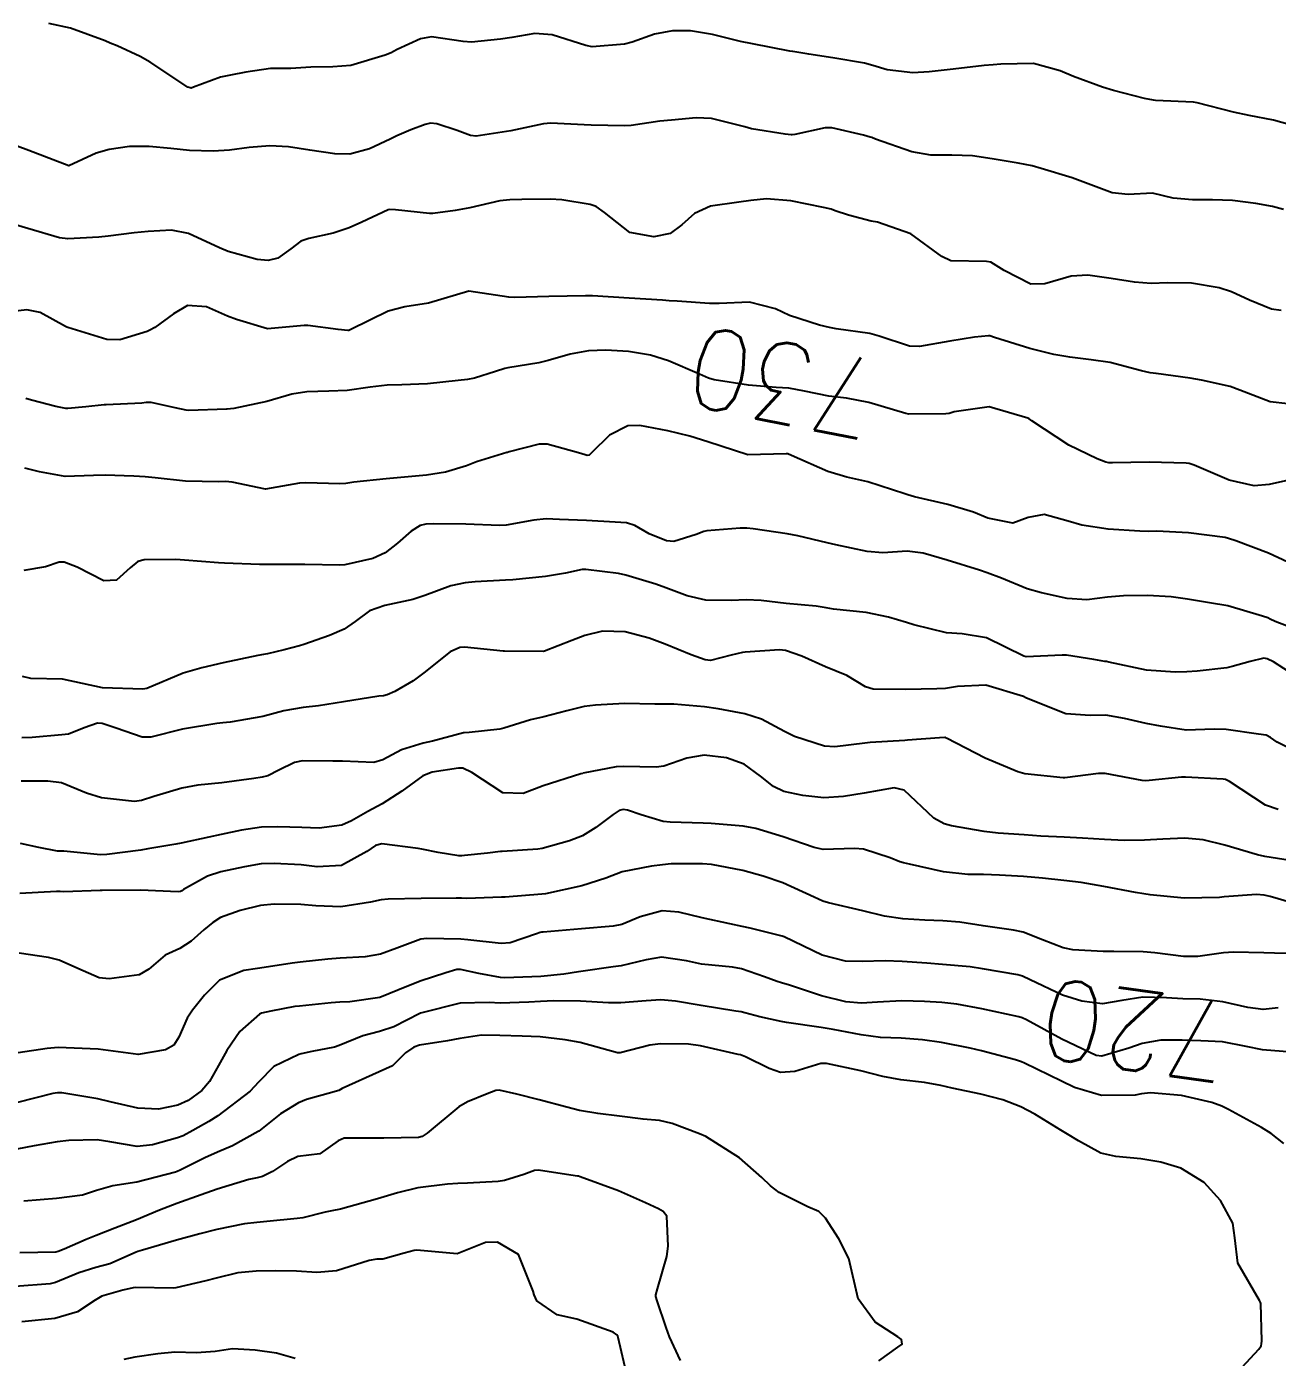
# Model space of a CAD drawing. Header units: metres. Extents: x 298520 to 308411, y 7433745 to 7450750.
# Drawn here: x 305085.5 to 305147.9, y 7438392.5 to 7438458.9 of the extents above; entities that cross this region are included whole.
import ezdxf
from ezdxf.enums import TextEntityAlignment as Align

# ---------------------------------------------------------------- set-up
doc = ezdxf.new("R2010")
doc.units = ezdxf.units.M
doc.header["$LTSCALE"] = 10
for name, color, linetype in [('Cotas', 45, 'Continuous'), ('Curvas de Nivel 1m', 11, 'Continuous'), ('Curvas de Nivel 5m', 15, 'Continuous')]:
    doc.layers.add(name, color=color, linetype=linetype)
doc.styles.add('Style-STANDARD', font='STANDARD.shx')

msp = doc.modelspace()

# ---------------------------------------------------------------- linework, layer by layer
at = {"layer": 'Curvas de Nivel 1m', "flags": 128}
for points, elevation in [([(305149.024, 7438453.814), (305147.668, 7438454.18), (305146.455, 7438454.428), (305145.673, 7438454.591), (305143.864, 7438455.054), (305143.681, 7438455.083), (305141.776, 7438455.174), (305141.682, 7438455.185), (305141.228, 7438455.275), (305139.687, 7438455.675), (305139.144, 7438455.84), (305137.694, 7438456.37), (305137.03, 7438456.654), (305135.7, 7438457.007), (305134.076, 7438456.98), (305133.699, 7438456.952), (305133.242, 7438456.911), (305131.696, 7438456.73), (305130.5, 7438456.597), (305129.694, 7438456.555), (305128.416, 7438456.703), (305127.698, 7438456.907), (305127.285, 7438457.023), (305125.701, 7438457.299), (305124.506, 7438457.472), (305123.705, 7438457.603), (305123.558, 7438457.629), (305121.71, 7438457.987), (305121.11, 7438458.117), (305119.717, 7438458.466), (305118.618, 7438458.642), (305117.719, 7438458.633), (305116.813, 7438458.467), (305115.71, 7438458.077), (305115.319, 7438457.973), (305113.707, 7438457.851), (305113.406, 7438457.906), (305111.715, 7438458.446), (305110.849, 7438458.506), (305109.713, 7438458.312), (305109.141, 7438458.226), (305107.709, 7438458.075), (305107.282, 7438458.104), (305105.712, 7438458.337), (305105.168, 7438458.248), (305103.999, 7438457.717), (305103.815, 7438457.605), (305103.701, 7438457.541), (305103.407, 7438457.431), (305101.695, 7438456.916), (305100.793, 7438456.853), (305099.693, 7438456.824), (305098.705, 7438456.768), (305097.693, 7438456.762), (305096.464, 7438456.581), (305095.689, 7438456.423), (305095.188, 7438456.325), (305093.857, 7438455.838), (305093.732, 7438455.79), (305093.682, 7438455.793), (305093.566, 7438455.841), (305091.695, 7438457.08), (305091.194, 7438457.364), (305090.039, 7438457.885), (305089.705, 7438458.033), (305089.454, 7438458.145), (305087.716, 7438458.775), (305086.642, 7438459.003)], 734), ([(305148.164, 7438449.737), (305147.62, 7438449.881), (305146.789, 7438450.041), (305145.622, 7438450.177), (305144.629, 7438450.224), (305143.623, 7438450.213), (305142.67, 7438450.301), (305141.626, 7438450.546), (305140.418, 7438450.49), (305139.626, 7438450.56), (305137.633, 7438451.31), (305136.084, 7438451.78), (305135.639, 7438451.904), (305134.935, 7438452.052), (305133.642, 7438452.268), (305132.673, 7438452.405), (305131.643, 7438452.439), (305130.595, 7438452.449), (305129.645, 7438452.613), (305127.837, 7438453.243), (305127.652, 7438453.318), (305127.567, 7438453.347), (305127.231, 7438453.436), (305125.658, 7438453.8), (305125.319, 7438453.802), (305123.819, 7438453.478), (305123.678, 7438453.454), (305123.653, 7438453.451), (305123.624, 7438453.452), (305123.335, 7438453.485), (305121.657, 7438453.764), (305121.316, 7438453.856), (305119.664, 7438454.278), (305118.9, 7438454.302), (305117.663, 7438454.193), (305117.088, 7438454.133), (305115.658, 7438453.929), (305115.333, 7438453.908), (305113.658, 7438453.937), (305113.313, 7438453.95), (305111.659, 7438454.038), (305111.282, 7438454.01), (305109.663, 7438453.65), (305107.936, 7438453.39), (305107.659, 7438453.43), (305106.983, 7438453.68), (305105.981, 7438454.01), (305105.666, 7438454.035), (305105.389, 7438453.979), (305104.674, 7438453.71), (305103.974, 7438453.401), (305103.656, 7438453.249), (305102.621, 7438452.763), (305101.644, 7438452.498), (305100.895, 7438452.507), (305099.647, 7438452.691), (305098.578, 7438452.852), (305097.65, 7438452.91), (305096.631, 7438452.823), (305095.646, 7438452.699), (305094.832, 7438452.642), (305093.645, 7438452.669), (305092.728, 7438452.768), (305091.648, 7438452.874), (305090.655, 7438452.868), (305089.645, 7438452.726), (305088.993, 7438452.547), (305087.633, 7438451.91), (305085.644, 7438452.682), (305084.487, 7438453.115)], 733), ([(305148.051, 7438444.697), (305147.556, 7438444.771), (305146.473, 7438445.211), (305145.567, 7438445.638), (305144.96, 7438445.835), (305143.571, 7438446.063), (305142.387, 7438446.074), (305141.571, 7438446.044), (305140.739, 7438446.111), (305139.573, 7438446.294), (305138.416, 7438446.46), (305137.574, 7438446.407), (305136.266, 7438446.025), (305135.57, 7438446.012), (305134.237, 7438446.693), (305133.58, 7438447.112), (305133.369, 7438447.151), (305131.581, 7438447.179), (305131.145, 7438447.394), (305129.6, 7438448.516), (305127.935, 7438449.099), (305127.609, 7438449.16), (305126.48, 7438449.447), (305125.83, 7438449.672), (305125.616, 7438449.75), (305125.239, 7438449.842), (305123.62, 7438450.161), (305122.397, 7438450.275), (305121.62, 7438450.188), (305121.026, 7438450.108), (305119.617, 7438449.897), (305118.806, 7438449.538), (305118.18, 7438448.969), (305117.598, 7438448.547), (305116.79, 7438448.367), (305115.598, 7438448.586), (305114.323, 7438449.593), (305113.912, 7438449.893), (305113.617, 7438449.981), (305112.207, 7438450.209), (305111.619, 7438450.251), (305110.215, 7438450.241), (305109.619, 7438450.22), (305109.106, 7438450.167), (305107.614, 7438449.82), (305106.894, 7438449.681), (305105.773, 7438449.535), (305105.61, 7438449.534), (305103.922, 7438449.717), (305103.613, 7438449.736), (305103.543, 7438449.721), (305102.244, 7438449.1), (305101.599, 7438448.818), (305100.804, 7438448.549), (305099.591, 7438448.293), (305099.197, 7438448.165), (305098.698, 7438447.779), (305098.049, 7438447.315), (305097.577, 7438447.192), (305097.026, 7438447.247), (305095.581, 7438447.637), (305095.138, 7438447.824), (305093.593, 7438448.544), (305092.747, 7438448.697), (305091.595, 7438448.64), (305090.899, 7438448.565), (305089.591, 7438448.402), (305089.13, 7438448.354), (305087.588, 7438448.276), (305087.175, 7438448.33), (305085.596, 7438448.782), (305084.41, 7438449.143)], 732), ([(305148.369, 7438440.054), (305147.502, 7438440.148), (305145.991, 7438440.733), (305145.51, 7438440.91), (305144.083, 7438441.234), (305143.514, 7438441.325), (305141.81, 7438441.559), (305141.516, 7438441.602), (305141.091, 7438441.701), (305139.521, 7438442.109), (305138.578, 7438442.244), (305137.523, 7438442.368), (305136.718, 7438442.515), (305135.528, 7438442.801), (305133.764, 7438443.358), (305133.534, 7438443.432), (305133.454, 7438443.442), (305132.759, 7438443.372), (305131.531, 7438443.177), (305130.032, 7438442.901), (305129.528, 7438442.93), (305128.012, 7438443.425), (305127.544, 7438443.558), (305125.871, 7438443.78), (305125.547, 7438443.847), (305125.037, 7438443.976), (305123.553, 7438444.459), (305122.849, 7438444.784), (305121.559, 7438445.113), (305120.041, 7438445.042), (305119.558, 7438445.044), (305117.945, 7438445.16), (305117.559, 7438445.18), (305117.213, 7438445.209), (305115.56, 7438445.31), (305113.734, 7438445.425), (305113.561, 7438445.428), (305113.387, 7438445.428), (305111.561, 7438445.403), (305109.853, 7438445.354), (305109.56, 7438445.371), (305107.563, 7438445.67), (305105.557, 7438445.073), (305104.387, 7438444.88), (305103.552, 7438444.671), (305101.689, 7438443.748), (305101.59, 7438443.702), (305101.542, 7438443.697), (305101.05, 7438443.755), (305099.545, 7438443.955), (305099.362, 7438443.954), (305097.543, 7438443.79), (305095.99, 7438444.256), (305095.549, 7438444.426), (305094.502, 7438444.882), (305093.554, 7438444.955), (305092.854, 7438444.543), (305091.919, 7438443.856), (305091.682, 7438443.717), (305091.54, 7438443.657), (305090.186, 7438443.231), (305089.533, 7438443.249), (305087.596, 7438443.855), (305087.542, 7438443.875), (305087.471, 7438443.911), (305086.214, 7438444.594), (305085.551, 7438444.728), (305084.841, 7438444.656)], 731), ([(305148.374, 7438432.157), (305147.407, 7438432.609), (305145.78, 7438433.216), (305145.424, 7438433.342), (305145.263, 7438433.383), (305143.427, 7438433.614), (305141.858, 7438433.694), (305141.427, 7438433.69), (305141.007, 7438433.695), (305139.428, 7438433.806), (305138.116, 7438433.996), (305137.432, 7438434.193), (305136.233, 7438434.534), (305135.433, 7438434.39), (305134.675, 7438434.103), (305133.433, 7438434.351), (305132.722, 7438434.657), (305131.439, 7438435.027), (305129.768, 7438435.407), (305129.444, 7438435.505), (305129.292, 7438435.564), (305127.45, 7438436.165), (305126.408, 7438436.401), (305125.455, 7438436.674), (305123.648, 7438437.478), (305123.464, 7438437.55), (305123.386, 7438437.559), (305121.463, 7438437.51), (305119.472, 7438438.153), (305118.578, 7438438.437), (305117.48, 7438438.709), (305116.088, 7438438.967), (305115.483, 7438438.948), (305114.579, 7438438.486), (305113.681, 7438437.598), (305113.563, 7438437.497), (305113.462, 7438437.48), (305113.362, 7438437.502), (305113.037, 7438437.606), (305111.469, 7438438.034), (305111.066, 7438438.037), (305109.573, 7438437.649), (305109.487, 7438437.625), (305109.463, 7438437.62), (305107.957, 7438437.165), (305107.456, 7438436.964), (305106.403, 7438436.636), (305105.451, 7438436.5), (305104.733, 7438436.424), (305103.449, 7438436.306), (305101.841, 7438436.138), (305101.446, 7438436.077), (305101.137, 7438436.063), (305099.446, 7438436.118), (305099.132, 7438436.088), (305097.443, 7438435.79), (305095.777, 7438436.146), (305095.446, 7438436.171), (305095.108, 7438436.161), (305093.446, 7438436.192), (305091.946, 7438436.36), (305091.448, 7438436.414), (305090.883, 7438436.441), (305089.449, 7438436.489), (305088.871, 7438436.473), (305087.448, 7438436.427), (305086.173, 7438436.652), (305085.452, 7438436.85)], 729), ([(305149.364, 7438428.58), (305147.743, 7438429.194), (305147.493, 7438429.317), (305147.375, 7438429.376), (305147.107, 7438429.471), (305145.38, 7438429.976), (305144.475, 7438430.136), (305143.384, 7438430.314), (305142.561, 7438430.428), (305141.385, 7438430.49), (305140.189, 7438430.478), (305139.384, 7438430.406), (305138.364, 7438430.287), (305137.383, 7438430.34), (305136.095, 7438430.624), (305135.388, 7438430.834), (305134.118, 7438431.353), (305133.397, 7438431.628), (305133.012, 7438431.752), (305131.406, 7438432.254), (305130.201, 7438432.612), (305129.412, 7438432.709), (305128.204, 7438432.629), (305127.412, 7438432.682), (305125.849, 7438433.021), (305125.418, 7438433.126), (305123.959, 7438433.475), (305123.424, 7438433.571), (305121.73, 7438433.81), (305121.426, 7438433.849), (305121.084, 7438433.856), (305119.425, 7438433.713), (305119.274, 7438433.682), (305118.899, 7438433.535), (305117.779, 7438433.185), (305117.418, 7438433.219), (305116.549, 7438433.563), (305115.837, 7438433.983), (305115.428, 7438434.113), (305114.858, 7438434.157), (305113.429, 7438434.228), (305112.093, 7438434.283), (305111.43, 7438434.324), (305110.814, 7438434.251), (305109.426, 7438433.996), (305109.095, 7438433.985), (305107.427, 7438434.049), (305105.793, 7438434.061), (305105.426, 7438434.047), (305105.142, 7438433.986), (305104.699, 7438433.707), (305104.022, 7438433.106), (305103.406, 7438432.625), (305102.793, 7438432.338), (305101.397, 7438432.022), (305101.148, 7438432.001), (305099.397, 7438432.04), (305099.131, 7438432.039), (305097.397, 7438432.04), (305097.143, 7438432.048), (305095.397, 7438432.114), (305095.093, 7438432.127), (305093.399, 7438432.253), (305092.961, 7438432.285), (305091.399, 7438432.272), (305091.082, 7438432.189), (305090.697, 7438431.877), (305090.017, 7438431.254), (305089.386, 7438431.234), (305088.059, 7438431.903), (305087.397, 7438432.151), (305087.15, 7438432.161), (305086.477, 7438431.924), (305085.391, 7438431.741)], 728), ([(305148.687, 7438426.53), (305147.657, 7438427.195), (305147.345, 7438427.341), (305147.177, 7438427.37), (305146.496, 7438427.208), (305145.608, 7438426.95), (305145.34, 7438426.894), (305143.854, 7438426.719), (305143.337, 7438426.686), (305142.764, 7438426.675), (305141.338, 7438426.779), (305139.456, 7438427.175), (305139.342, 7438427.197), (305139.256, 7438427.206), (305138.711, 7438427.299), (305137.346, 7438427.521), (305137.14, 7438427.528), (305135.344, 7438427.432), (305135.215, 7438427.471), (305133.358, 7438428.387), (305132.149, 7438428.59), (305131.362, 7438428.631), (305129.741, 7438429.032), (305129.369, 7438429.145), (305128.476, 7438429.419), (305127.375, 7438429.65), (305125.739, 7438429.817), (305125.377, 7438429.875), (305124.881, 7438429.962), (305123.379, 7438430.097), (305122.129, 7438430.247), (305121.381, 7438430.287), (305120.643, 7438430.254), (305119.38, 7438430.262), (305118.451, 7438430.471), (305117.386, 7438430.883), (305116.893, 7438431.062), (305115.392, 7438431.504), (305115.026, 7438431.584), (305113.396, 7438431.794), (305113.208, 7438431.79), (305112.39, 7438431.615), (305111.391, 7438431.44), (305109.757, 7438431.279), (305109.389, 7438431.254), (305107.878, 7438431.175), (305107.387, 7438431.123), (305106.676, 7438430.971), (305105.381, 7438430.502), (305104.782, 7438430.302), (305103.376, 7438430.004), (305102.62, 7438429.731), (305101.906, 7438429.2), (305101.359, 7438428.811), (305100.618, 7438428.494), (305099.347, 7438428.056), (305099.129, 7438427.989), (305098.372, 7438427.78), (305097.544, 7438427.585), (305097.341, 7438427.551), (305097.052, 7438427.506), (305095.336, 7438427.137), (305094.269, 7438426.896), (305093.331, 7438426.626), (305091.516, 7438425.867), (305091.322, 7438425.823), (305089.323, 7438425.89), (305087.327, 7438426.321), (305085.75, 7438426.356), (305085.328, 7438426.453)], 727), ([(305149.292, 7438422.475), (305147.839, 7438423.192), (305147.521, 7438423.412), (305147.306, 7438423.533), (305146.923, 7438423.588), (305145.309, 7438423.815), (305144.709, 7438423.826), (305143.308, 7438423.786), (305142.025, 7438423.974), (305141.311, 7438424.113), (305140.238, 7438424.357), (305139.315, 7438424.527), (305138.525, 7438424.512), (305137.316, 7438424.597), (305135.443, 7438425.339), (305135.324, 7438425.401), (305135.208, 7438425.457), (305133.33, 7438426.029), (305131.91, 7438425.962), (305131.328, 7438425.862), (305130.88, 7438425.842), (305129.327, 7438425.806), (305127.71, 7438425.818), (305127.328, 7438425.94), (305126.401, 7438426.511), (305125.338, 7438426.937), (305124.161, 7438427.472), (305123.347, 7438427.751), (305123.05, 7438427.782), (305121.345, 7438427.678), (305121.2, 7438427.657), (305120.637, 7438427.517), (305119.617, 7438427.251), (305119.34, 7438427.285), (305118.649, 7438427.537), (305117.351, 7438428.062), (305116.555, 7438428.362), (305115.359, 7438428.676), (305114.237, 7438428.714), (305113.356, 7438428.501), (305112.709, 7438428.253), (305111.344, 7438427.719), (305111.272, 7438427.703), (305109.344, 7438427.712), (305109.282, 7438427.713), (305107.347, 7438427.927), (305107.116, 7438427.904), (305106.641, 7438427.681), (305105.332, 7438426.647), (305104.79, 7438426.243), (305103.878, 7438425.714), (305103.499, 7438425.54), (305103.321, 7438425.502), (305103.079, 7438425.482), (305101.317, 7438425.2), (305100.081, 7438424.996), (305099.314, 7438424.91), (305098.351, 7438424.741), (305097.31, 7438424.466), (305095.676, 7438424.184), (305095.306, 7438424.145), (305095.019, 7438424.109), (305093.303, 7438423.84), (305091.723, 7438423.437), (305091.296, 7438423.426), (305089.992, 7438423.883), (305089.305, 7438424.109), (305089.073, 7438424.125), (305088.406, 7438423.899), (305087.627, 7438423.578), (305087.297, 7438423.548), (305085.816, 7438423.411), (305085.295, 7438423.398)], 726), ([(305149.223, 7438417.17), (305147.227, 7438417.482), (305146.869, 7438417.563), (305145.235, 7438418.049), (305144.151, 7438418.319), (305143.24, 7438418.391), (305142.151, 7438418.344), (305141.238, 7438418.303), (305140.234, 7438418.284), (305139.238, 7438418.326), (305138.148, 7438418.397), (305137.24, 7438418.441), (305136.065, 7438418.507), (305135.241, 7438418.558), (305133.942, 7438418.653), (305133.243, 7438418.731), (305131.612, 7438419.02), (305131.249, 7438419.115), (305130.744, 7438419.395), (305129.267, 7438420.784), (305128.767, 7438420.916), (305127.265, 7438420.647), (305126.239, 7438420.474), (305125.262, 7438420.415), (305124.215, 7438420.519), (305123.265, 7438420.732), (305122.748, 7438420.968), (305122.107, 7438421.497), (305121.282, 7438422.089), (305120.404, 7438422.401), (305119.288, 7438422.532), (305118.432, 7438422.393), (305117.28, 7438421.993), (305116.897, 7438421.938), (305115.279, 7438421.975), (305114.915, 7438421.947), (305113.273, 7438421.637), (305113.244, 7438421.63), (305113.147, 7438421.602), (305111.267, 7438421.001), (305110.275, 7438420.628), (305109.263, 7438420.652), (305107.715, 7438421.666), (305107.276, 7438421.881), (305107.056, 7438421.893), (305105.744, 7438421.693), (305105.271, 7438421.511), (305104.223, 7438420.75), (305103.257, 7438420.115), (305102.541, 7438419.731), (305101.72, 7438419.269), (305101.242, 7438419.042), (305100.109, 7438418.892), (305099.24, 7438418.931), (305098.052, 7438418.971), (305097.24, 7438418.945), (305096.24, 7438418.803), (305095.234, 7438418.576), (305094.616, 7438418.443), (305093.228, 7438418.156), (305092.968, 7438418.103), (305091.576, 7438417.865), (305091.222, 7438417.808), (305089.526, 7438417.58), (305089.22, 7438417.576), (305087.385, 7438417.745), (305087.221, 7438417.754), (305087.068, 7438417.759), (305086.145, 7438417.926), (305085.226, 7438418.132)], 724), ([(305148.577, 7438415.179), (305147.496, 7438415.486), (305147.206, 7438415.554), (305146.814, 7438415.597), (305145.205, 7438415.471), (305144.979, 7438415.449), (305143.205, 7438415.402), (305141.52, 7438415.579), (305141.207, 7438415.629), (305140.792, 7438415.689), (305139.21, 7438415.983), (305138.087, 7438416.182), (305137.213, 7438416.289), (305136.145, 7438416.4), (305135.214, 7438416.495), (305134.006, 7438416.561), (305133.215, 7438416.581), (305132.44, 7438416.596), (305131.216, 7438416.716), (305129.525, 7438417.101), (305129.221, 7438417.171), (305129.036, 7438417.227), (305128.566, 7438417.42), (305127.229, 7438417.848), (305126.791, 7438417.883), (305125.228, 7438417.831), (305124.768, 7438417.926), (305123.238, 7438418.465), (305121.871, 7438418.873), (305121.245, 7438418.991), (305119.64, 7438419.133), (305119.247, 7438419.15), (305117.6, 7438419.194), (305117.248, 7438419.236), (305116.16, 7438419.566), (305115.482, 7438419.803), (305115.255, 7438419.828), (305115.055, 7438419.782), (305114.755, 7438419.585), (305113.904, 7438418.932), (305113.237, 7438418.517), (305112.579, 7438418.263), (305111.227, 7438417.884), (305111.012, 7438417.846), (305109.224, 7438417.737), (305109.144, 7438417.731), (305108.506, 7438417.657), (305107.361, 7438417.53), (305107.221, 7438417.524), (305107.075, 7438417.526), (305106.033, 7438417.688), (305105.225, 7438417.855), (305105.049, 7438417.878), (305103.229, 7438418.12), (305102.916, 7438418.037), (305102.49, 7438417.731), (305101.216, 7438417.042), (305100.008, 7438416.969), (305099.216, 7438417.078), (305097.861, 7438417.139), (305097.216, 7438417.116), (305096.389, 7438416.976), (305095.212, 7438416.718), (305094.539, 7438416.497), (305093.348, 7438415.839), (305093.266, 7438415.776), (305093.202, 7438415.74), (305093.085, 7438415.725), (305091.202, 7438415.799), (305089.3, 7438415.791), (305089.202, 7438415.786), (305087.386, 7438415.723), (305087.201, 7438415.739), (305087.031, 7438415.743), (305085.2, 7438415.638)], 723), ([(305149.175, 7438412.638), (305147.707, 7438412.66), (305147.175, 7438412.681), (305145.669, 7438412.721), (305145.175, 7438412.691), (305143.899, 7438412.506), (305143.172, 7438412.507), (305141.757, 7438412.678), (305141.175, 7438412.737), (305139.708, 7438412.751), (305139.175, 7438412.742), (305137.662, 7438412.826), (305137.177, 7438412.931), (305136.153, 7438413.33), (305135.187, 7438413.717), (305134.711, 7438413.821), (305133.19, 7438414.032), (305132.031, 7438414.217), (305131.192, 7438414.281), (305130.287, 7438414.304), (305129.193, 7438414.376), (305128.281, 7438414.511), (305127.196, 7438414.773), (305125.487, 7438415.17), (305125.201, 7438415.256), (305124.778, 7438415.464), (305123.21, 7438416.179), (305122.229, 7438416.511), (305121.216, 7438416.784), (305119.657, 7438417.087), (305119.219, 7438417.12), (305117.648, 7438417.116), (305117.218, 7438417.075), (305116.664, 7438417.005), (305115.214, 7438416.728), (305114.39, 7438416.409), (305113.207, 7438416.015), (305111.392, 7438415.627), (305111.203, 7438415.604), (305109.386, 7438415.463), (305109.201, 7438415.451), (305107.475, 7438415.393), (305107.2, 7438415.406), (305106.94, 7438415.413), (305105.2, 7438415.389), (305103.557, 7438415.359), (305103.199, 7438415.321), (305102.677, 7438415.207), (305101.195, 7438414.971), (305099.937, 7438415.021), (305099.196, 7438415.092), (305097.871, 7438415.109), (305097.195, 7438415.04), (305096.182, 7438414.794), (305095.189, 7438414.441), (305094.808, 7438414.202), (305094.372, 7438413.828), (305093.74, 7438413.269), (305093.169, 7438412.903), (305092.44, 7438412.575), (305091.626, 7438411.863), (305091.15, 7438411.581), (305089.643, 7438411.39), (305089.148, 7438411.443), (305088.08, 7438411.901), (305087.159, 7438412.318), (305086.626, 7438412.453), (305085.164, 7438412.662)], 722), ([(305147.895, 7438409.943), (305147.14, 7438409.861), (305146.382, 7438409.966), (305145.143, 7438410.24), (305144.007, 7438410.368), (305143.144, 7438410.388), (305142.327, 7438410.434), (305141.145, 7438410.474), (305140.113, 7438410.311), (305139.141, 7438410.146), (305138.105, 7438410.268), (305137.145, 7438410.571), (305135.537, 7438411.336), (305135.156, 7438411.517), (305134.919, 7438411.58), (305133.161, 7438411.892), (305132.548, 7438411.983), (305131.164, 7438412.11), (305130.395, 7438412.167), (305129.166, 7438412.257), (305128.307, 7438412.281), (305127.165, 7438412.248), (305126.339, 7438412.275), (305125.169, 7438412.559), (305123.28, 7438413.479), (305123.183, 7438413.52), (305121.591, 7438413.908), (305121.188, 7438413.999), (305120.569, 7438414.137), (305119.192, 7438414.429), (305118.029, 7438414.707), (305117.195, 7438414.77), (305116.101, 7438414.475), (305115.188, 7438414.1), (305114.766, 7438414.005), (305113.186, 7438413.885), (305111.276, 7438413.72), (305111.184, 7438413.707), (305111.118, 7438413.696), (305110.946, 7438413.632), (305109.636, 7438413.185), (305109.175, 7438413.146), (305107.511, 7438413.334), (305107.178, 7438413.364), (305105.471, 7438413.403), (305105.178, 7438413.358), (305103.974, 7438412.909), (305103.166, 7438412.618), (305102.41, 7438412.485), (305101.163, 7438412.416), (305100.543, 7438412.376), (305099.16, 7438412.226), (305098.761, 7438412.172), (305097.155, 7438411.916), (305097.044, 7438411.903), (305096.365, 7438411.802), (305095.148, 7438411.321), (305094.392, 7438410.576), (305093.796, 7438409.833), (305093.536, 7438409.427), (305093.112, 7438408.473), (305092.865, 7438408.085), (305092.454, 7438407.85), (305091.1, 7438407.622), (305089.103, 7438407.89), (305087.104, 7438407.964), (305086.562, 7438407.918), (305085.109, 7438407.697)], 721), ([(305148.173, 7438403.183), (305147.549, 7438403.674), (305147.071, 7438403.975), (305145.415, 7438404.881), (305145.081, 7438405.047), (305144.585, 7438405.225), (305143.086, 7438405.57), (305141.533, 7438405.709), (305141.087, 7438405.65), (305140.773, 7438405.586), (305139.086, 7438405.566), (305137.752, 7438405.972), (305137.093, 7438406.286), (305135.257, 7438407.183), (305135.102, 7438407.245), (305134.802, 7438407.343), (305133.11, 7438407.8), (305132.542, 7438407.938), (305131.115, 7438408.207), (305130.17, 7438408.347), (305129.118, 7438408.432), (305128.075, 7438408.469), (305127.12, 7438408.589), (305125.718, 7438408.86), (305125.125, 7438408.965), (305123.391, 7438409.216), (305123.13, 7438409.255), (305122.064, 7438409.496), (305121.318, 7438409.691), (305121.135, 7438409.736), (305120.868, 7438409.78), (305119.138, 7438410.057), (305117.859, 7438410.268), (305117.141, 7438410.335), (305116.413, 7438410.295), (305115.139, 7438410.194), (305114.532, 7438410.193), (305113.14, 7438410.272), (305111.81, 7438410.291), (305111.139, 7438410.257), (305110.554, 7438410.22), (305109.138, 7438410.179), (305108.585, 7438410.209), (305107.138, 7438410.176), (305105.233, 7438409.698), (305105.158, 7438409.674), (305105.132, 7438409.662), (305103.833, 7438409.002), (305103.118, 7438408.757), (305102.295, 7438408.552), (305101.108, 7438408.069), (305100.873, 7438407.986), (305099.751, 7438407.764), (305099.218, 7438407.652), (305099.101, 7438407.622), (305097.856, 7438407.021), (305097.087, 7438406.235), (305096.672, 7438405.796), (305095.07, 7438404.558), (305094.619, 7438404.273), (305093.824, 7438403.832), (305093.329, 7438403.567), (305093.057, 7438403.458), (305091.801, 7438403.109), (305091.05, 7438403.029), (305089.675, 7438403.263), (305089.055, 7438403.364), (305087.63, 7438403.328), (305087.053, 7438403.257), (305085.918, 7438403.059), (305085.047, 7438402.9)], 719), ([(305146.099, 7438392.035), (305146.939, 7438392.925), (305147.041, 7438393.099), (305147.071, 7438393.198), (305147.082, 7438393.336), (305147.035, 7438395.199), (305147.021, 7438395.257), (305146.964, 7438395.356), (305145.888, 7438397.211), (305145.739, 7438398.475), (305145.634, 7438399.214), (305145.024, 7438400.336), (305144.205, 7438401.228), (305143.043, 7438401.943), (305142.054, 7438402.249), (305141.05, 7438402.409), (305139.806, 7438402.528), (305139.054, 7438402.703), (305137.954, 7438403.307), (305137.4, 7438403.649), (305137.068, 7438403.846), (305135.771, 7438404.638), (305135.08, 7438405.007), (305134.175, 7438405.349), (305133.086, 7438405.642), (305131.652, 7438405.945), (305131.09, 7438406.065), (305130.278, 7438406.212), (305129.092, 7438406.359), (305128.195, 7438406.525), (305127.097, 7438406.808), (305125.385, 7438407.172), (305125.1, 7438407.164), (305123.807, 7438406.762), (305123.095, 7438406.717), (305122.527, 7438406.918), (305121.362, 7438407.506), (305121.104, 7438407.595), (305120.994, 7438407.622), (305119.111, 7438408.054), (305118.516, 7438408.135), (305117.112, 7438408.148), (305116.591, 7438408.085), (305115.105, 7438407.7), (305114.983, 7438407.703), (305113.112, 7438408.214), (305112.373, 7438408.352), (305111.116, 7438408.494), (305110.23, 7438408.525), (305109.117, 7438408.557), (305108.197, 7438408.579), (305107.114, 7438408.42), (305106.5, 7438408.291), (305105.109, 7438408.074), (305104.823, 7438407.987), (305104.411, 7438407.707), (305103.758, 7438407.051), (305103.093, 7438406.745), (305101.25, 7438405.913), (305101.084, 7438405.825), (305101.03, 7438405.804), (305100.852, 7438405.752), (305099.48, 7438405.365), (305099.077, 7438405.211), (305098.189, 7438404.661), (305097.097, 7438403.79), (305097.076, 7438403.776), (305095.797, 7438403.064), (305095.047, 7438402.742), (305094.409, 7438402.46), (305093.145, 7438401.839), (305093.068, 7438401.805), (305093.032, 7438401.789), (305092.948, 7438401.757), (305091.027, 7438401.247), (305089.838, 7438401.068), (305089.022, 7438400.832), (305088.312, 7438400.605), (305087.018, 7438400.445), (305085.389, 7438400.307)], 718), ([(305128.004, 7438392.346), (305128.937, 7438393.023), (305129.163, 7438393.184), (305129.121, 7438393.408), (305128.944, 7438393.548), (305127.807, 7438394.282), (305126.963, 7438395.44), (305126.499, 7438397.445), (305126.013, 7438398.434), (305125.348, 7438399.457), (305125.016, 7438399.798), (305124.468, 7438400.016), (305123.025, 7438400.734), (305122.608, 7438401.066), (305122.174, 7438401.493), (305121.047, 7438402.46), (305119.379, 7438403.527), (305119.064, 7438403.669), (305117.701, 7438404.183), (305117.071, 7438404.32), (305116.251, 7438404.389), (305115.073, 7438404.539), (305113.994, 7438404.671), (305113.075, 7438404.827), (305112.451, 7438404.984), (305111.08, 7438405.348), (305109.954, 7438405.641), (305109.085, 7438405.837), (305108.912, 7438405.825), (305108.479, 7438405.656), (305107.496, 7438405.249), (305107.076, 7438405.001), (305105.487, 7438403.694), (305105.236, 7438403.522), (305105.06, 7438403.484), (305103.333, 7438403.443), (305103.059, 7438403.442), (305101.352, 7438403.452), (305101.056, 7438403.31), (305100.14, 7438402.666), (305099.044, 7438402.532), (305098.532, 7438402.283), (305097.781, 7438401.783), (305097.285, 7438401.533), (305097.03, 7438401.464), (305096.611, 7438401.378), (305095.024, 7438400.899), (305094.236, 7438400.613), (305093.016, 7438400.183), (305092.163, 7438399.853), (305091.008, 7438399.381), (305089.931, 7438398.954), (305089, 7438398.59), (305088.494, 7438398.399), (305087.403, 7438397.906), (305087.11, 7438397.79), (305086.991, 7438397.768), (305085.196, 7438397.73)], 717), ([(305118.108, 7438392.359), (305117.56, 7438393.551), (305117.406, 7438394.011), (305116.961, 7438395.341), (305116.889, 7438395.561), (305116.883, 7438395.641), (305116.967, 7438395.931), (305117.433, 7438397.553), (305117.499, 7438398.061), (305117.43, 7438399.554), (305117.252, 7438399.794), (305117.017, 7438399.924), (305116.369, 7438400.217), (305115.025, 7438400.826), (305113.117, 7438401.514), (305113.032, 7438401.544), (305112.985, 7438401.553), (305112.649, 7438401.606), (305111.036, 7438401.852), (305110.834, 7438401.834), (305110.313, 7438401.637), (305109.342, 7438401.335), (305109.029, 7438401.282), (305107.499, 7438401.195), (305107.028, 7438401.18), (305106.51, 7438401.16), (305105.026, 7438400.976), (305104.013, 7438400.72), (305103.02, 7438400.426), (305101.166, 7438399.899), (305101.014, 7438399.87), (305100.902, 7438399.863), (305100.416, 7438399.756), (305099.298, 7438399.479), (305099.01, 7438399.435), (305097.509, 7438399.284), (305097.008, 7438399.249), (305096.39, 7438399.183), (305095.004, 7438398.896), (305094.158, 7438398.672), (305092.998, 7438398.368), (305091.31, 7438397.865), (305091.071, 7438397.79), (305090.991, 7438397.758), (305089.676, 7438397.189), (305088.979, 7438396.991), (305088.14, 7438396.734), (305086.968, 7438396.248), (305086.701, 7438396.18), (305084.965, 7438396.059)], 716), ([(305098.923, 7438392.456), (305097.985, 7438392.721), (305096.929, 7438392.876), (305095.798, 7438392.939), (305094.928, 7438392.811), (305094.004, 7438392.752), (305092.927, 7438392.785), (305092.079, 7438392.699), (305090.923, 7438392.523), (305090.385, 7438392.411)], 714)]:
    msp.add_lwpolyline(points, dxfattribs=dict(at, elevation=elevation))
at = {"layer": 'Curvas de Nivel 5m', "flags": 128}
for points, elevation in [([(305148.554, 7438436.283), (305147.451, 7438436.025), (305146.702, 7438435.956), (305145.453, 7438436.242), (305143.712, 7438436.986), (305143.461, 7438437.072), (305143.311, 7438437.092), (305141.462, 7438437.137), (305139.643, 7438437.106), (305139.461, 7438437.109), (305139.31, 7438437.14), (305138.874, 7438437.299), (305137.473, 7438437.994), (305135.625, 7438439.205), (305135.492, 7438439.296), (305135.414, 7438439.341), (305133.498, 7438439.9), (305131.752, 7438439.643), (305131.495, 7438439.567), (305131.339, 7438439.547), (305129.494, 7438439.534), (305129.345, 7438439.561), (305127.5, 7438440.122), (305126.389, 7438440.333), (305125.503, 7438440.435), (305124.294, 7438440.684), (305123.506, 7438440.834), (305122.886, 7438440.868), (305121.508, 7438440.983), (305119.792, 7438441.245), (305119.511, 7438441.331), (305119.055, 7438441.535), (305117.523, 7438442.193), (305116.622, 7438442.468), (305115.529, 7438442.654), (305114.401, 7438442.72), (305113.529, 7438442.683), (305112.619, 7438442.521), (305111.521, 7438442.201), (305111.062, 7438442.093), (305109.516, 7438441.844), (305109.36, 7438441.807), (305108.897, 7438441.656), (305107.851, 7438441.325), (305107.509, 7438441.264), (305107.042, 7438441.211), (305105.506, 7438441.039), (305104.226, 7438440.993), (305103.506, 7438440.984), (305102.645, 7438440.873), (305101.502, 7438440.708), (305100.589, 7438440.672), (305099.502, 7438440.645), (305098.742, 7438440.536), (305097.497, 7438440.16), (305095.856, 7438439.815), (305095.531, 7438439.781), (305095.492, 7438439.78), (305093.609, 7438439.721), (305093.491, 7438439.729), (305092.94, 7438439.848), (305091.746, 7438440.117), (305091.495, 7438440.109), (305091.279, 7438440.088), (305089.494, 7438439.997), (305089.393, 7438439.992), (305088.493, 7438439.9), (305087.592, 7438439.808), (305087.491, 7438439.815), (305086.989, 7438439.918), (305085.785, 7438440.225), (305085.497, 7438440.309)], 730), ([(305147.898, 7438419.829), (305147.261, 7438420.039), (305145.47, 7438421.218), (305145.274, 7438421.317), (305145.159, 7438421.337), (305143.276, 7438421.445), (305143.071, 7438421.448), (305141.473, 7438421.267), (305141.273, 7438421.255), (305141.119, 7438421.272), (305139.278, 7438421.621), (305138.944, 7438421.628), (305137.274, 7438421.406), (305137.189, 7438421.406), (305135.277, 7438421.61), (305134.923, 7438421.699), (305133.288, 7438422.387), (305131.376, 7438423.389), (305131.328, 7438423.414), (305131.303, 7438423.414), (305131.282, 7438423.411), (305131.025, 7438423.393), (305129.43, 7438423.28), (305129.301, 7438423.275), (305127.57, 7438423.165), (305127.298, 7438423.13), (305125.804, 7438422.946), (305125.296, 7438422.983), (305123.795, 7438423.475), (305123.305, 7438423.721), (305122.15, 7438424.337), (305121.314, 7438424.599), (305119.989, 7438424.85), (305119.317, 7438424.953), (305117.777, 7438425.086), (305117.318, 7438425.084), (305116.84, 7438425.079), (305115.318, 7438425.109), (305113.887, 7438425.024), (305113.316, 7438424.956), (305112.455, 7438424.754), (305111.311, 7438424.453), (305110.646, 7438424.3), (305109.305, 7438423.88), (305109.121, 7438423.835), (305107.582, 7438423.667), (305107.328, 7438423.644), (305107.303, 7438423.642), (305105.758, 7438423.231), (305105.294, 7438423.138), (305104.206, 7438422.794), (305103.282, 7438422.297), (305102.83, 7438422.176), (305101.28, 7438422.231), (305100.799, 7438422.236), (305099.28, 7438422.252), (305098.89, 7438422.163), (305098.107, 7438421.782), (305097.549, 7438421.509), (305097.269, 7438421.439), (305096.849, 7438421.377), (305095.266, 7438421.153), (305094.063, 7438421.034), (305093.263, 7438420.896), (305091.868, 7438420.469), (305091.257, 7438420.272), (305090.907, 7438420.222), (305089.258, 7438420.407), (305088.512, 7438420.646), (305087.265, 7438421.157), (305086.583, 7438421.238), (305085.266, 7438421.242)], 725), ([(305148.558, 7438407.732), (305147.113, 7438407.843), (305146.305, 7438408.018), (305145.118, 7438408.243), (305144.045, 7438408.305), (305143.119, 7438408.331), (305142.045, 7438408.33), (305141.116, 7438408.16), (305140.46, 7438407.929), (305139.107, 7438407.535), (305138.831, 7438407.57), (305137.119, 7438408.383), (305135.362, 7438409.338), (305135.134, 7438409.451), (305134.975, 7438409.501), (305133.138, 7438409.89), (305131.88, 7438410.119), (305131.141, 7438410.201), (305130.277, 7438410.263), (305129.142, 7438410.293), (305127.934, 7438410.222), (305127.14, 7438410.174), (305126.349, 7438410.24), (305125.144, 7438410.54), (305123.549, 7438411.076), (305123.15, 7438411.192), (305122.924, 7438411.257), (305122.299, 7438411.493), (305121.158, 7438411.879), (305120.709, 7438411.965), (305119.162, 7438412.123), (305118.413, 7438412.289), (305117.167, 7438412.468), (305116.397, 7438412.335), (305115.16, 7438412.041), (305114.765, 7438411.978), (305113.155, 7438411.756), (305113.025, 7438411.732), (305112.305, 7438411.613), (305111.152, 7438411.505), (305109.359, 7438411.439), (305109.151, 7438411.451), (305108.062, 7438411.661), (305107.156, 7438411.849), (305106.977, 7438411.851), (305106.419, 7438411.681), (305105.149, 7438411.274), (305104.037, 7438410.818), (305103.14, 7438410.465), (305101.643, 7438410.248), (305101.138, 7438410.221), (305100.703, 7438410.189), (305099.136, 7438410.033), (305098.906, 7438410.002), (305097.705, 7438409.784), (305097.238, 7438409.682), (305097.131, 7438409.632), (305096.166, 7438408.756), (305095.511, 7438407.814), (305095.095, 7438407.063), (305094.639, 7438406.273), (305094.271, 7438405.828), (305093.585, 7438405.327), (305093.075, 7438405.09), (305092.11, 7438404.891), (305091.074, 7438404.941), (305089.704, 7438405.257), (305089.078, 7438405.405), (305087.282, 7438405.707), (305087.081, 7438405.71), (305086.839, 7438405.672), (305085.076, 7438405.221)], 720), ([(305115.45, 7438391.575), (305115.014, 7438393.507), (305114.985, 7438393.58), (305114.943, 7438393.636), (305114.756, 7438393.771), (305112.951, 7438394.417), (305111.971, 7438394.633), (305110.96, 7438395.332), (305110.823, 7438395.631), (305110.779, 7438395.817), (305110.038, 7438397.639), (305108.992, 7438398.263), (305108.403, 7438398.245), (305106.983, 7438397.68), (305104.985, 7438397.856), (305104.847, 7438397.839), (305104.345, 7438397.706), (305103.284, 7438397.413), (305102.98, 7438397.415), (305102.601, 7438397.348), (305100.979, 7438396.829), (305099.992, 7438396.746), (305098.979, 7438396.82), (305097.92, 7438396.84), (305096.978, 7438396.822), (305096.054, 7438396.727), (305094.973, 7438396.465), (305094.465, 7438396.33), (305092.965, 7438395.987), (305092.831, 7438395.976), (305090.965, 7438395.998), (305090.846, 7438395.99), (305090.325, 7438395.876), (305089.284, 7438395.563), (305088.958, 7438395.372), (305088.065, 7438394.786), (305086.948, 7438394.45), (305085.302, 7438394.291)], 715)]:
    msp.add_lwpolyline(points, dxfattribs=dict(at, elevation=elevation))

# ---------------------------------------------------------------- texts
at = {"layer": 'Cotas', "style": 'Style-STANDARD'}
for s, rotation, p in [('730', 168.68058, (305123.181, 7438441.103, 730)), ('720', 171.99563, (305140.758, 7438408.82, 720))]:
    msp.add_text(s, height=4, rotation=rotation, dxfattribs=at).set_placement(p, align=Align.MIDDLE_CENTER)

doc.saveas('drawing.dxf')
